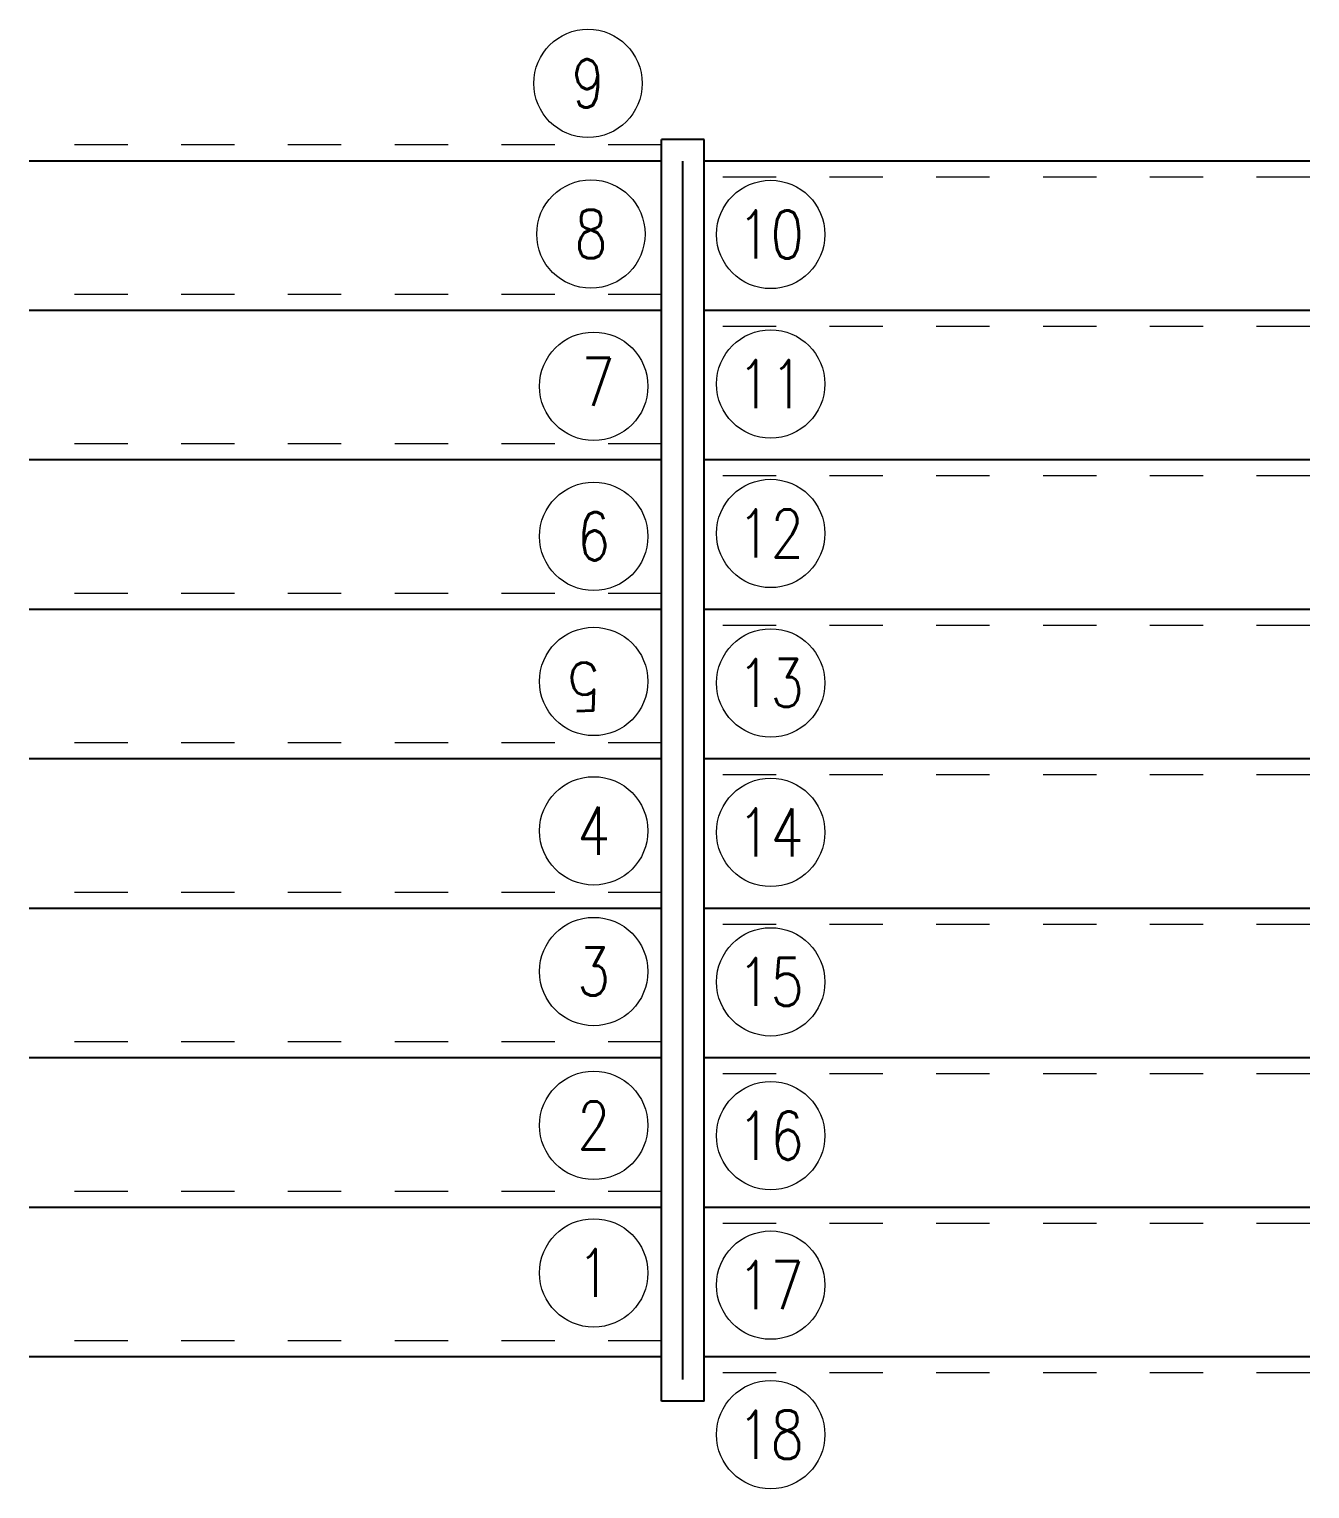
# Model space of a CAD drawing. Header units: metres. Extents: x -355 to 973, y -73 to 238.
# Drawn here: x -270.269 to -267.869, y 111.866 to 114.6 of the extents above; entities that cross this region are included whole.
import ezdxf

# ---------------------------------------------------------------- set-up
doc = ezdxf.new("R2010")
doc.units = ezdxf.units.M
doc.header["$LTSCALE"] = 3
doc.header["$MEASUREMENT"] = 0
doc.linetypes.add('DASHED2', pattern=[0.375, 0.25, -0.125])
doc.layers.add('09', color=120, linetype='Continuous', lineweight=9)
doc.layers.add('alaem', color=230, linetype='Continuous', lineweight=5)
doc.styles.add('Axe', font='romans.shx', dxfattribs={"width": 0.8, "height": 0.26})

msp = doc.modelspace()

# ---------------------------------------------------------------- linework, layer by layer
for p, q in [((-269.0842, 112.0306), (-269.0842, 114.3933)), ((-269.0042, 114.3933), (-269.0842, 114.3933)), ((-269.0042, 112.0306), (-269.0042, 114.3933)), ((-269.0842, 114.3533), (-270.2692, 114.3533)), ((-269.0442, 112.0707), (-269.0442, 114.3533)), ((-267.8692, 114.3533), (-269.0042, 114.3533)), ((-269.0842, 114.0733), (-270.2692, 114.0733)), ((-267.8692, 114.0733), (-269.0042, 114.0733)), ((-269.0842, 113.7933), (-270.2692, 113.7933)), ((-267.8692, 113.7933), (-269.0042, 113.7933)), ((-269.0842, 113.5133), (-270.2692, 113.5133)), ((-267.8692, 113.5133), (-269.0042, 113.5133)), ((-269.0842, 113.2333), (-270.2692, 113.2333)), ((-267.8692, 113.2333), (-269.0042, 113.2333)), ((-269.0842, 112.9533), (-270.2692, 112.9533)), ((-267.8692, 112.9533), (-269.0042, 112.9533)), ((-269.0842, 112.6733), (-270.2692, 112.6733)), ((-269.0842, 112.6733), (-270.2692, 112.6733)), ((-267.8692, 112.6733), (-269.0042, 112.6733)), ((-269.0842, 112.3933), (-270.2692, 112.3933)), ((-269.0842, 112.3933), (-270.2692, 112.3933)), ((-267.8692, 112.3933), (-269.0042, 112.3933)), ((-269.0842, 112.1133), (-270.2692, 112.1133)), ((-269.0842, 112.1133), (-270.2692, 112.1133)), ((-267.8692, 112.1133), (-269.0042, 112.1133)), ((-269.0042, 112.0306), (-269.0842, 112.0306))]:
    msp.add_line(p, q)
at = {"layer": '09', "linetype": 'DASHED2', "ltscale": 0.1}
for p, q in [((-269.0842, 114.3833), (-270.2692, 114.3833)), ((-267.8692, 114.3233), (-269.0042, 114.3233)), ((-269.0842, 114.1033), (-270.2692, 114.1033)), ((-267.8692, 114.0433), (-269.0042, 114.0433)), ((-269.0842, 113.8233), (-270.2692, 113.8233)), ((-267.8692, 113.7633), (-269.0042, 113.7633)), ((-269.0842, 113.5433), (-270.2692, 113.5433)), ((-267.8692, 113.4833), (-269.0042, 113.4833)), ((-269.0842, 113.2633), (-270.2692, 113.2633)), ((-267.8692, 113.2033), (-269.0042, 113.2033)), ((-269.0842, 112.9833), (-270.2692, 112.9833)), ((-267.8692, 112.9233), (-269.0042, 112.9233)), ((-269.0842, 112.7033), (-270.2692, 112.7033)), ((-267.8692, 112.6433), (-269.0042, 112.6433)), ((-269.0842, 112.4233), (-270.2692, 112.4233)), ((-267.8692, 112.3633), (-269.0042, 112.3633)), ((-269.0842, 112.1433), (-270.2692, 112.1433)), ((-267.8692, 112.0833), (-269.0042, 112.0833))]:
    msp.add_line(p, q, dxfattribs=at)
at = {"layer": 'alaem'}
for centre in [(-269.222, 114.4987), (-269.2165, 114.2165), (-268.8796, 114.2157), (-268.8796, 113.9357), (-269.2112, 113.9314), (-269.2112, 113.6502), (-268.8796, 113.6557), (-269.2112, 113.3785), (-268.8796, 113.3757), (-269.2112, 113.0986), (-268.8796, 113.0957), (-269.2112, 112.8351), (-268.8796, 112.8157), (-269.2112, 112.5469), (-268.8796, 112.5277), (-269.2112, 112.2706), (-268.8796, 112.2477), (-268.8796, 111.9677)]:
    msp.add_circle(centre, 0.1015, dxfattribs=at)

# ---------------------------------------------------------------- texts
at = {"layer": 'alaem', "width": 0.116435, "attachment_point": 5, "style": 'Axe'}
for s, insert, char_height in [('9', (-269.222, 114.4987), 0.0901), ('8', (-269.2165, 114.2165), 0.0901), ('10', (-268.8796, 114.2157), 0.09009), ('7', (-269.2029, 113.9397), 0.0901), ('11', (-268.8796, 113.9357), 0.09009), ('6', (-269.2112, 113.6502), 0.0901), ('12', (-268.8796, 113.6557), 0.09009), ('13', (-268.8796, 113.3757), 0.09009), ('4', (-269.2112, 113.0986), 0.0901), ('14', (-268.8796, 113.0957), 0.09009), ('3', (-269.2112, 112.8351), 0.0901), ('15', (-268.8796, 112.8157), 0.09009), ('2', (-269.2112, 112.5469), 0.0901), ('16', (-268.8796, 112.5277), 0.09009), ('1', (-269.2112, 112.2706), 0.0901), ('17', (-268.8796, 112.2477), 0.09009), ('18', (-268.8796, 111.9677), 0.09009)]:
    msp.add_mtext(s, dxfattribs=dict(at, insert=insert, char_height=char_height))
at = {"layer": 'alaem', "insert": (-269.2296, 113.3685), "char_height": 0.0901, "width": 0.116435, "attachment_point": 5, "rotation": 182.4806, "style": 'Axe'}
msp.add_mtext('5', dxfattribs=at)

doc.saveas('drawing.dxf')
